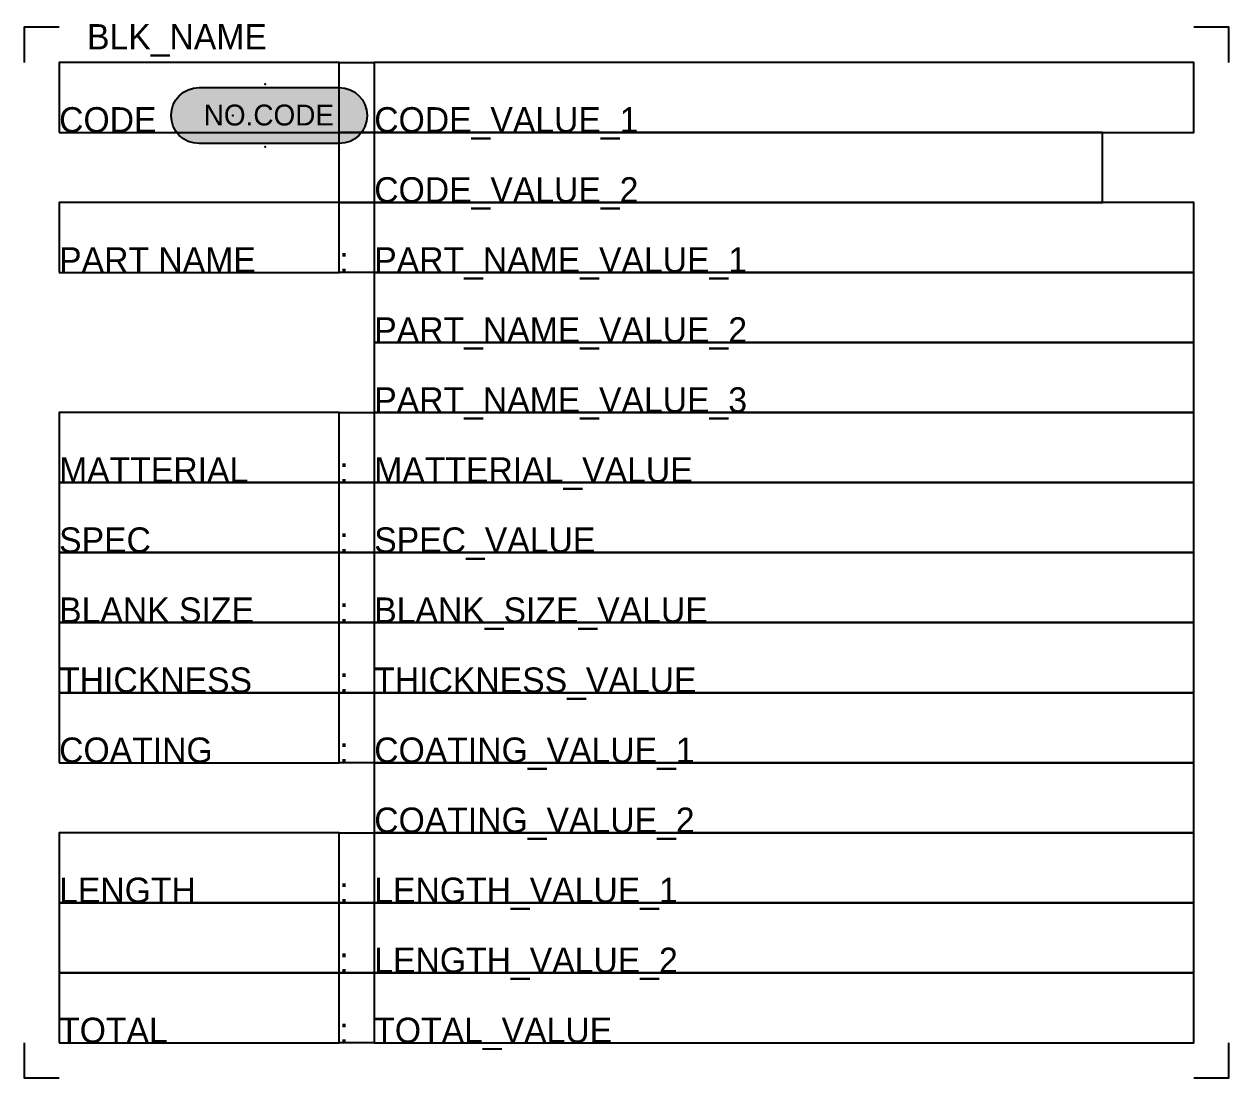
# Model space of a CAD drawing. Header units: millimetres. Extents: x -7838 to 162527, y -32093 to 60038.
# Drawn here: x 7038.6 to 7124.6, y 8594.2 to 8669.4 of the extents above; entities that cross this region are included whole.
import ezdxf
from ezdxf.enums import TextEntityAlignment as Align

# ---------------------------------------------------------------- set-up
doc = ezdxf.new("R2010")
doc.units = ezdxf.units.MM
doc.linetypes.add('BORDER2', pattern=[22.225, 6.35, -3.175, 6.35, -3.175, 0, -3.175])
for name, color, linetype in [('000 - H A T C H', 8, 'Continuous'), ('000 - SYMBOL CON', 1, 'Continuous'), ('000 - T E X T', 4, 'Continuous'), ('A04_TUBE SERIES', 7, 'Continuous')]:
    doc.layers.add(name, color=color, linetype=linetype)
doc.styles.add('BROWALLIA', font='')
doc.styles.add('TA', font='', dxfattribs={"height": 4.5})
doc.styles.get('BROWALLIA').set_extended_font_data('BrowalliaUPC')
doc.styles.get('TA').set_extended_font_data('Cordia New')

# ---------------------------------------------------------------- blocks, each defined once
blk = doc.blocks.new('A$C829836ee')
for p in [(0, 3), (0, -3)]:
    blk.add_point(p)

msp = doc.modelspace()

# ---------------------------------------------------------------- hatches: boundary and pattern name
at = {"layer": '000 - H A T C H'}
h = msp.add_hatch(color=250, dxfattribs=at)
h.dxf.hatch_style = 1
edge = h.paths.add_edge_path()
edge.add_arc((7051.09767, 8662.88243), 2, 90, 270, ccw=False)
edge.add_line((7051.09767, 8664.88243), (7061.09768, 8664.88243))
edge.add_arc((7061.09768, 8662.88243), 2, -90, 90, ccw=False)
edge.add_line((7061.09768, 8660.88243), (7051.09767, 8660.88243))

# ---------------------------------------------------------------- linework, layer by layer
at = {"layer": '000 - SYMBOL CON', "color": 2}
msp.add_lwpolyline([(7051.09767, 8660.88243, -1), (7051.09767, 8664.88243), (7061.09768, 8664.88243, -1), (7061.09768, 8660.88243)], format="xyb", close=True, dxfattribs=at)
at = {"layer": 'A04_TUBE SERIES', "color": 3}
msp.add_point((7053.51485, 8662.88243), dxfattribs=at)
at = {"layer": 'Defpoints', "color": 250}
for points in [[(7041.10141, 8669.18052), (7038.60141, 8669.18052), (7038.60141, 8666.68052)], [(7124.62711, 8666.68052), (7124.62711, 8669.18052), (7122.12711, 8669.18052)], [(7038.60141, 8596.68052), (7038.60141, 8594.18052), (7041.10141, 8594.18052)], [(7122.12711, 8594.18052), (7124.62711, 8594.18052), (7124.62711, 8596.68052)]]:
    msp.add_lwpolyline(points, dxfattribs=at)
for points in [[(7041.10141, 8661.68052), (7061.10141, 8661.68052), (7061.10141, 8666.68052), (7041.10141, 8666.68052)], [(7061.10141, 8666.68052), (7063.60141, 8666.68052), (7063.60141, 8661.68052), (7061.10141, 8661.68052)], [(7063.60141, 8661.68052), (7122.12711, 8661.68052), (7122.12711, 8666.68052), (7063.60141, 8666.68052)], [(7061.10141, 8661.68052), (7063.60141, 8661.68052), (7063.60141, 8656.68052), (7061.10141, 8656.68052)], [(7063.60141, 8656.68052), (7115.60141, 8656.68052), (7115.60141, 8661.68052), (7063.60141, 8661.68052)], [(7041.10141, 8651.68052), (7061.10141, 8651.68052), (7061.10141, 8656.68052), (7041.10141, 8656.68052)], [(7061.10141, 8656.68052), (7063.60141, 8656.68052), (7063.60141, 8651.68052), (7061.10141, 8651.68052)], [(7063.60141, 8651.68052), (7122.12711, 8651.68052), (7122.12711, 8656.68052), (7063.60141, 8656.68052)], [(7063.60141, 8646.68052), (7122.12711, 8646.68052), (7122.12711, 8651.68052), (7063.60141, 8651.68052)], [(7063.60141, 8641.68052), (7122.12711, 8641.68052), (7122.12711, 8646.68052), (7063.60141, 8646.68052)], [(7041.10141, 8636.68052), (7061.10141, 8636.68052), (7061.10141, 8641.68052), (7041.10141, 8641.68052)], [(7061.10141, 8641.68052), (7063.60141, 8641.68052), (7063.60141, 8636.68052), (7061.10141, 8636.68052)], [(7063.60141, 8636.68052), (7122.12711, 8636.68052), (7122.12711, 8641.68052), (7063.60141, 8641.68052)], [(7041.10141, 8631.68052), (7061.10141, 8631.68052), (7061.10141, 8636.68052), (7041.10141, 8636.68052)], [(7061.10141, 8636.68052), (7063.60141, 8636.68052), (7063.60141, 8631.68052), (7061.10141, 8631.68052)], [(7063.60141, 8631.68052), (7122.12711, 8631.68052), (7122.12711, 8636.68052), (7063.60141, 8636.68052)], [(7041.10141, 8626.68052), (7061.10141, 8626.68052), (7061.10141, 8631.68052), (7041.10141, 8631.68052)], [(7061.10141, 8631.68052), (7063.60141, 8631.68052), (7063.60141, 8626.68052), (7061.10141, 8626.68052)], [(7063.60141, 8626.68052), (7122.12711, 8626.68052), (7122.12711, 8631.68052), (7063.60141, 8631.68052)], [(7041.10141, 8621.68052), (7061.10141, 8621.68052), (7061.10141, 8626.68052), (7041.10141, 8626.68052)], [(7061.10141, 8626.68052), (7063.60141, 8626.68052), (7063.60141, 8621.68052), (7061.10141, 8621.68052)], [(7063.60141, 8621.68052), (7122.12711, 8621.68052), (7122.12711, 8626.68052), (7063.60141, 8626.68052)], [(7041.10141, 8616.68052), (7061.10141, 8616.68052), (7061.10141, 8621.68052), (7041.10141, 8621.68052)], [(7061.10141, 8621.68052), (7063.60141, 8621.68052), (7063.60141, 8616.68052), (7061.10141, 8616.68052)], [(7063.60141, 8616.68052), (7122.12711, 8616.68052), (7122.12711, 8621.68052), (7063.60141, 8621.68052)], [(7063.60141, 8611.68052), (7122.12711, 8611.68052), (7122.12711, 8616.68052), (7063.60141, 8616.68052)], [(7041.10141, 8606.68052), (7061.10141, 8606.68052), (7061.10141, 8611.68052), (7041.10141, 8611.68052)], [(7061.10141, 8611.68052), (7063.60141, 8611.68052), (7063.60141, 8606.68052), (7061.10141, 8606.68052)], [(7063.60141, 8606.68052), (7122.12711, 8606.68052), (7122.12711, 8611.68052), (7063.60141, 8611.68052)], [(7041.10141, 8601.68052), (7061.10141, 8601.68052), (7061.10141, 8606.68052), (7041.10141, 8606.68052)], [(7061.10141, 8606.68052), (7063.60141, 8606.68052), (7063.60141, 8601.68052), (7061.10141, 8601.68052)], [(7063.60141, 8601.68052), (7122.12711, 8601.68052), (7122.12711, 8606.68052), (7063.60141, 8606.68052)], [(7041.10141, 8596.68052), (7061.10141, 8596.68052), (7061.10141, 8601.68052), (7041.10141, 8601.68052)], [(7061.10141, 8601.68052), (7063.60141, 8601.68052), (7063.60141, 8596.68052), (7061.10141, 8596.68052)], [(7063.60141, 8596.68052), (7122.12711, 8596.68052), (7122.12711, 8601.68052), (7063.60141, 8601.68052)]]:
    msp.add_lwpolyline(points, close=True, dxfattribs=at)

# ---------------------------------------------------------------- block references
at = {"xscale": 0.7454636594928784, "yscale": 0.7454636594928784, "zscale": 0.7454636594928784}
msp.add_blockref('A$C829836ee', (7055.81165, 8662.88243), dxfattribs=at)

# ---------------------------------------------------------------- texts
at = {"layer": '000 - T E X T', "linetype": 'BORDER2', "style": 'TA'}
for s, p in [('CODE', (7041.10141, 8661.68052)), ('PART NAME', (7041.10141, 8651.68052)), (':', (7061.10141, 8651.68052)), ('MATTERIAL', (7041.10141, 8636.68052)), (':', (7061.10141, 8636.68052)), ('SPEC', (7041.10141, 8631.68052)), (':', (7061.10141, 8631.68052)), ('BLANK SIZE', (7041.10141, 8626.68052)), (':', (7061.10141, 8626.68052)), ('THICKNESS', (7041.10141, 8621.68052)), (':', (7061.10141, 8621.68052)), ('COATING', (7041.10141, 8616.68052)), (':', (7061.10141, 8616.68052)), ('LENGTH', (7041.10141, 8606.68052)), (':', (7061.10141, 8606.68052)), (':', (7061.10141, 8601.68052)), ('TOTAL', (7041.10141, 8596.68052)), (':', (7061.10141, 8596.68052))]:
    msp.add_text(s, height=1.8, dxfattribs=at).set_placement(p)
at = {"layer": '000 - T E X T', "style": 'TA', "flags": 1}
msp.add_attdef('BLK_NAME', (7043.09471, 8667.61031), '', height=1.8, dxfattribs=at)
at = {"layer": '000 - T E X T', "style": 'BROWALLIA'}
msp.add_attdef('NO.CODE', text='NO.', height=1.490927, dxfattribs=at).set_placement((7056.07885, 8662.91828), align=Align.MIDDLE_CENTER)
at = {"layer": '000 - T E X T', "style": 'TA'}
for tag, p in [('CODE_VALUE_1', (7063.60141, 8661.68052)), ('CODE_VALUE_2', (7063.60141, 8656.68052)), ('PART_NAME_VALUE_1', (7063.60141, 8651.68052)), ('PART_NAME_VALUE_2', (7063.60141, 8646.68052)), ('PART_NAME_VALUE_3', (7063.60141, 8641.68052)), ('MATTERIAL_VALUE', (7063.60141, 8636.68052)), ('SPEC_VALUE', (7063.60141, 8631.68052)), ('BLANK_SIZE_VALUE', (7063.60141, 8626.68052)), ('THICKNESS_VALUE', (7063.60141, 8621.68052)), ('COATING_VALUE_1', (7063.60141, 8616.68052)), ('COATING_VALUE_2', (7063.60141, 8611.68052)), ('LENGTH_VALUE_1', (7063.60141, 8606.68052)), ('LENGTH_VALUE_2', (7063.60141, 8601.68052)), ('TOTAL_VALUE', (7063.60141, 8596.68052))]:
    msp.add_attdef(tag, p, '', height=1.8, dxfattribs=at)

doc.saveas('drawing.dxf')
